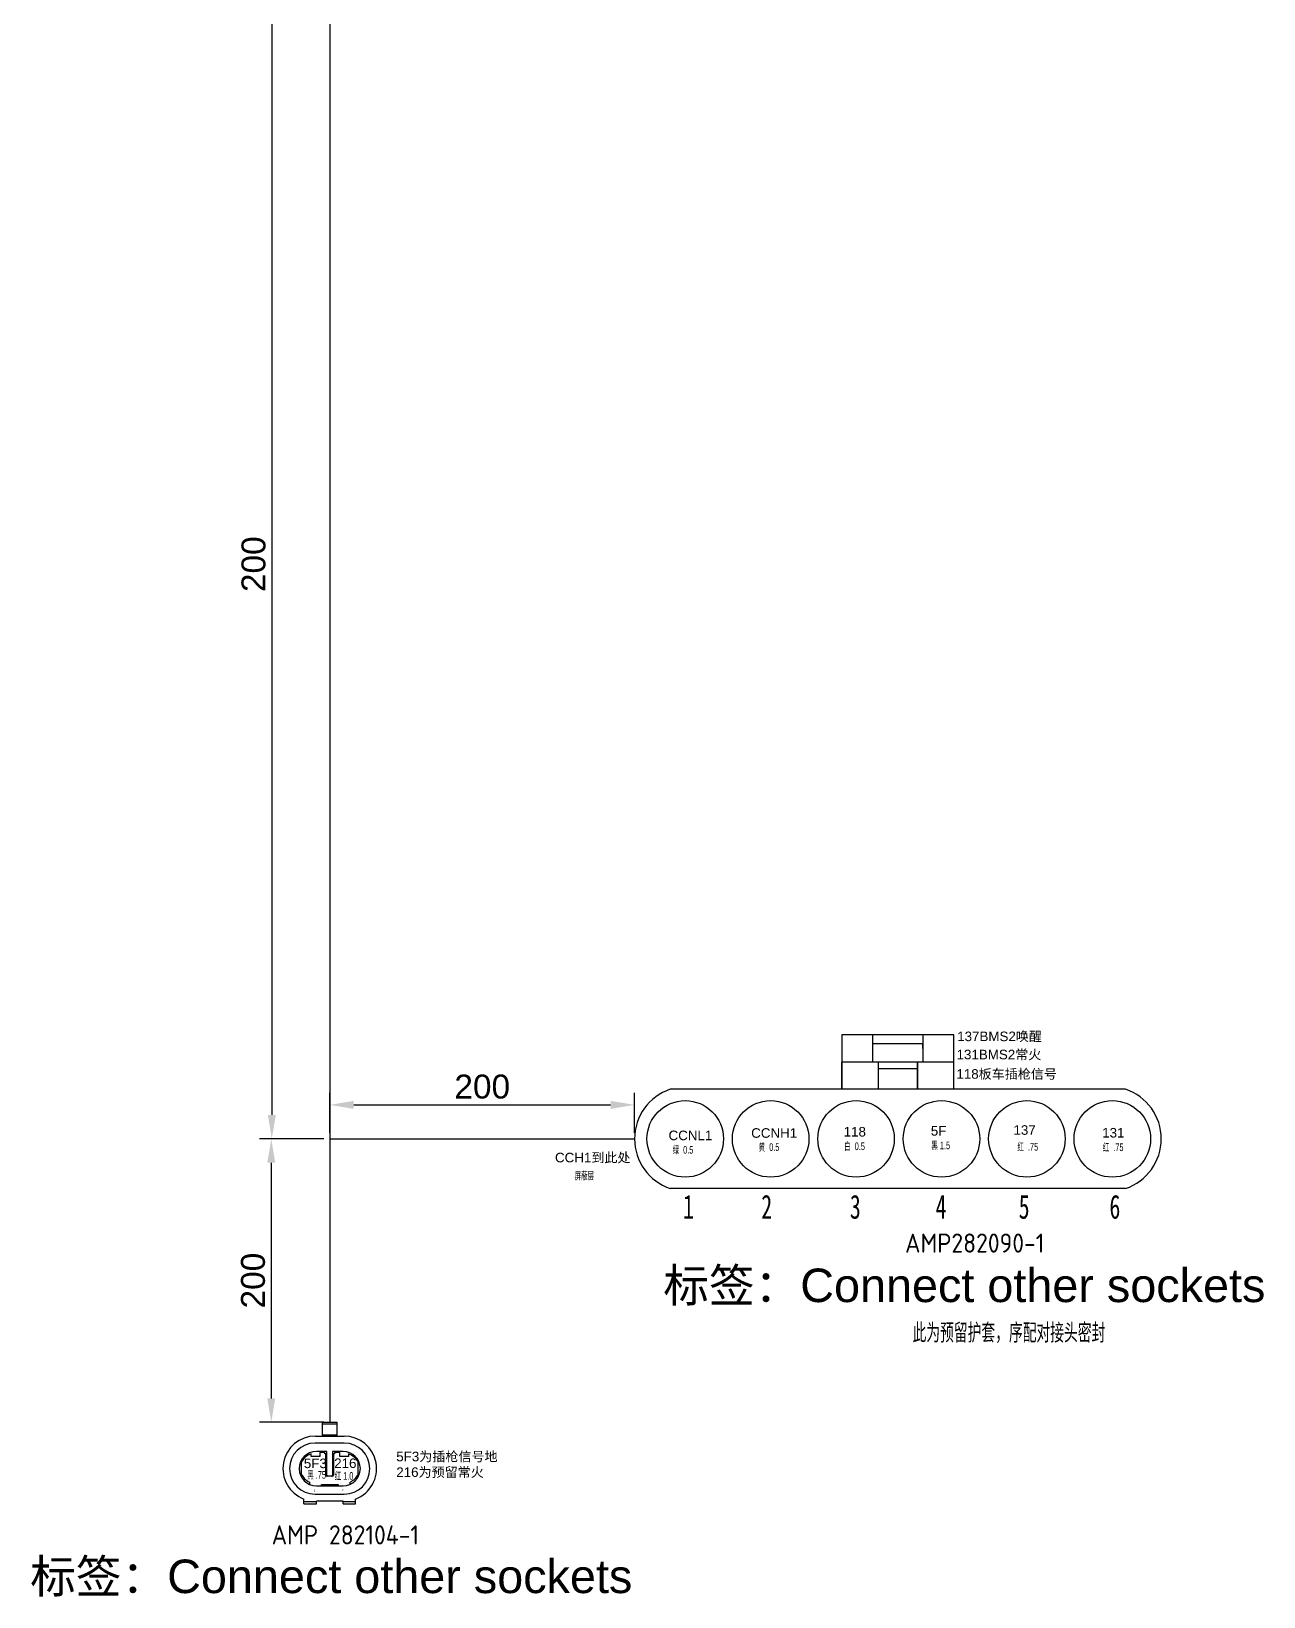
# Model space of a CAD drawing. Header units: millimetres. Extents: x 62 to 1873, y 998 to 1938.
# Drawn here: x 857.5 to 986.4, y 1426.5 to 1590.1 of the extents above; entities that cross this region are included whole.
import ezdxf

# ---------------------------------------------------------------- set-up
doc = ezdxf.new("R2010")
doc.units = ezdxf.units.MM
doc.layers.add('AM60', color=3, linetype='Continuous', lineweight=25)
doc.layers.add('孔名层', color=1, linetype='Continuous')
doc.layers.add('线色线径', color=1, linetype='Continuous')
doc.styles.add('FST', font='', dxfattribs={"width": 0.67})
doc.styles.add('ISO Proportional', font='isocp.shx', dxfattribs={"bigfont": 'gbcbig.shx'})
doc.styles.get("Standard").update_dxf_attribs({"font": 'arial.ttf'})
doc.styles.get('FST').set_extended_font_data('FangSong_GB2312')
doc.dimstyles.new('ISO-25', dxfattribs={"dimtxt": 2.5, "dimasz": 2.5, "dimexe": 1.25, "dimexo": 0.625, "dimtad": 1, "dimtxsty": 'Standard', "dimcen": 2.5, "dimadec": 0, "dimazin": 0, "dimtfac": 1, "dimtmove": 0, "dimatfit": 3, "dimfxl": 1, "dimarcsym": 0})

# ---------------------------------------------------------------- blocks, each defined once
blk = doc.blocks.new('A$C51DB6593')
at = {"layer": 'AM60', "linetype": 'Continuous'}
for p, q in [((4.15, 7.08), (4.15, 8.52)), ((4.15, 8.52), (5.65, 8.52)), ((4.15, 8.35), (5.65, 8.35)), ((5.65, 8.52), (5.65, 7.08)), ((3.4, 7.08), (6.4, 7.08)), ((5.65, 7.18), (4.15, 7.18)), ((2.95, 4.93), (2.95, 5.23)), ((3.85, 4.93), (2.95, 4.93)), ((6.42, 6.35), (3.37, 6.35)), ((4.6, 5.48), (3.5, 5.48)), ((3.85, 5.38), (3.85, 4.93)), ((4.4, 5.38), (3.85, 5.38)), ((4.4, 5.23), (4.4, 5.38)), ((4.5, 5.23), (4.4, 5.23)), ((4.5, 2.98), (4.5, 5.23)), ((4.6, 2.98), (4.6, 5.48)), ((5.2, 5.48), (5.2, 2.98)), ((6.3, 5.48), (5.2, 5.48)), ((5.3, 5.23), (5.3, 2.98)), ((5.4, 5.23), (5.3, 5.23)), ((5.4, 5.38), (5.4, 5.23)), ((5.95, 5.38), (5.4, 5.38)), ((5.95, 4.93), (5.95, 5.38)), ((6.85, 4.93), (5.95, 4.93)), ((6.85, 5.23), (6.85, 4.93)), ((1.92, 4.35), (1.92, 3.09)), ((7.87, 3.09), (7.87, 4.35)), ((2.77, 2.28), (2.77, 2.03)), ((3.5, 1.88), (6.3, 1.88)), ((4.02, 2.03), (5.77, 2.03)), ((4.02, 1.88), (4.02, 2.03)), ((5.2, 2.88), (4.6, 2.88)), ((5.77, 2.03), (5.77, 1.88)), ((7.02, 2.03), (7.02, 2.28)), ((2.2, 0), (2.2, 0.49)), ((2.2, 0.23), (3.5, 0.23)), ((2.2, 0), (3.5, 0)), ((3.37, 1), (6.42, 1)), ((6.3, 0.28), (3.5, 0.28)), ((3.5, 0), (3.5, 0.28)), ((6.3, 0), (6.3, 0.28)), ((6.3, 0.23), (7.6, 0.23)), ((6.3, 0), (7.6, 0)), ((7.6, 0), (7.6, 0.49))]:
    blk.add_line(p, q, dxfattribs=at)
for centre, radius, start, end in [((3.4, 3.68), 3.4, 90, 249.3327), ((6.4, 3.68), 3.4, 290.6673, 90), ((3.37, 3.68), 2.67, 90, 270), ((3.5, 3.68), 1.8, 90, 270), ((3.4, 3.66), 1.62, 106.0766, 155.1884), ((6.3, 3.68), 1.8, 270, 90), ((6.42, 3.68), 2.67, 270, 90), ((6.4, 3.66), 1.62, 24.8116, 73.9234), ((3.4, 3.78), 1.62, 204.8116, 247.3801), ((4.6, 2.98), 0.1, 180, 270), ((4.7, 2.98), 0.1, 180, 270), ((5.1, 2.98), 0.1, 270, 0), ((5.2, 2.98), 0.1, 270, 0), ((6.4, 3.78), 1.62, 292.6199, 335.1884)]:
    blk.add_arc(centre, radius, start, end, dxfattribs=at)
at = {"layer": 'AM60', "color": 1, "lineweight": 5}
for s, p in [('1', (3.21, 1.28)), ('2', (6.14, 1.29))]:
    blk.add_text(s, height=0.25, dxfattribs=at).set_placement(p)
blk = doc.blocks.new('*D80')
at = {"color": 0, "lineweight": -2, "transparency": 16777216}
for p, q in [((888.13, 1594.47), (881.43, 1594.47)), ((882.68, 1591.97), (882.68, 1476.82)), ((888.13, 1474.32), (881.43, 1474.32))]:
    blk.add_line(p, q, dxfattribs=at)
at = {"color": 0, "transparency": 16777216}
for points in [[(882.27, 1591.97), (883.1, 1591.97), (882.68, 1594.47)], [(882.27, 1476.82), (883.1, 1476.82), (882.68, 1474.32)]]:
    blk.add_solid(points, dxfattribs=at)
at = {"layer": 'Defpoints', "color": 0, "transparency": 16777216}
for p in [(888.75, 1594.47), (882.68, 1474.32), (888.75, 1474.32)]:
    blk.add_point(p, dxfattribs=at)
at = {"color": 3, "transparency": 16777216, "insert": (880.78, 1534.4), "char_height": 2.5, "attachment_point": 5, "rotation": 90}
blk.add_mtext('200', dxfattribs=at)
blk = doc.blocks.new('*D81')
at = {"color": 0, "lineweight": -2, "transparency": 16777216}
for p, q in [((888.13, 1474.32), (881.38, 1474.32)), ((882.63, 1471.82), (882.63, 1447.19)), ((888.13, 1444.69), (881.38, 1444.69))]:
    blk.add_line(p, q, dxfattribs=at)
at = {"color": 0, "transparency": 16777216}
for points in [[(882.21, 1471.82), (883.04, 1471.82), (882.63, 1474.32)], [(882.21, 1447.19), (883.04, 1447.19), (882.63, 1444.69)]]:
    blk.add_solid(points, dxfattribs=at)
at = {"layer": 'Defpoints', "color": 0, "transparency": 16777216}
for p in [(888.75, 1474.32), (882.63, 1444.69), (888.75, 1444.69)]:
    blk.add_point(p, dxfattribs=at)
at = {"color": 3, "transparency": 16777216, "insert": (880.73, 1459.5), "char_height": 2.5, "attachment_point": 5, "rotation": 90}
blk.add_mtext('200', dxfattribs=at)
blk = doc.blocks.new('*D82')
at = {"color": 0, "lineweight": -2, "transparency": 16777216}
for p, q in [((888.75, 1474.94), (888.75, 1479.12)), ((920.62, 1474.94), (920.62, 1479.12)), ((891.25, 1477.87), (918.12, 1477.87))]:
    blk.add_line(p, q, dxfattribs=at)
at = {"color": 0, "transparency": 16777216}
for points in [[(891.25, 1478.29), (891.25, 1477.45), (888.75, 1477.87)], [(918.12, 1478.29), (918.12, 1477.45), (920.62, 1477.87)]]:
    blk.add_solid(points, dxfattribs=at)
at = {"layer": 'Defpoints', "color": 0, "transparency": 16777216}
for p in [(920.62, 1477.87), (888.75, 1474.32), (920.62, 1474.32)]:
    blk.add_point(p, dxfattribs=at)
at = {"color": 3, "transparency": 16777216, "insert": (904.69, 1479.77), "char_height": 2.5, "attachment_point": 5}
blk.add_mtext('200', dxfattribs=at)

msp = doc.modelspace()

# ---------------------------------------------------------------- linework, layer by layer
for p, q in [((888.755, 1594.474), (888.755, 1444.687)), ((888.755, 1474.317), (920.615, 1474.317))]:
    msp.add_line(p, q)
at = {"color": 3}
for p, q in [((942.312, 1485.19), (942.312, 1482.348)), ((942.312, 1485.19), (942.312, 1482.348)), ((954.008, 1485.19), (942.312, 1485.19)), ((945.546, 1482.348), (945.546, 1485.19)), ((950.774, 1485.19), (950.774, 1482.348)), ((954.008, 1482.348), (954.008, 1485.19)), ((950.774, 1484.266), (945.546, 1484.266)), ((950.774, 1483.769), (950.774, 1484.266)), ((946.129, 1482.348), (942.312, 1482.348)), ((942.312, 1482.348), (942.312, 1479.504)), ((942.312, 1479.504), (942.312, 1482.348)), ((942.312, 1482.348), (942.312, 1479.504)), ((942.312, 1479.504), (942.312, 1482.348)), ((950.191, 1482.348), (946.129, 1482.348)), ((946.129, 1479.504), (946.129, 1482.348)), ((950.191, 1481.648), (946.129, 1481.648)), ((954.008, 1482.348), (950.191, 1482.348)), ((950.191, 1482.348), (950.191, 1479.504)), ((950.191, 1479.504), (950.191, 1482.348)), ((954.008, 1479.504), (954.008, 1482.348)), ((971.964, 1479.504), (924.356, 1479.504)), ((971.964, 1469.131), (924.356, 1469.131))]:
    msp.add_line(p, q, dxfattribs=at)
for centre in [(925.919, 1474.317), (934.852, 1474.317), (934.852, 1474.317), (934.852, 1474.317), (943.784, 1474.317), (943.784, 1474.317), (943.784, 1474.317), (952.717, 1474.317), (952.717, 1474.317), (961.65, 1474.317), (961.65, 1474.317), (970.582, 1474.317)]:
    msp.add_circle(centre, 4, dxfattribs=at)
for centre, start, end in [((926.081, 1474.317), 108.3917, 251.6083), ((970.24, 1474.317), 288.3917, 71.6083)]:
    msp.add_arc(centre, 5.465, start, end, dxfattribs=at)

# ---------------------------------------------------------------- block references
at = {"layer": 'AM60', "lineweight": 5}
msp.add_blockref('A$C51DB6593', (883.843, 1436.164), dxfattribs=at)

# ---------------------------------------------------------------- texts
for s, p in [('137BMS2唤醒', (954.358, 1484.535)), ('131BMS2常火', (954.293, 1482.636)), ('118板车插枪信号', (954.275, 1480.607)), ('CCNL1', (924.173, 1474.181)), ('CCNH1', (932.814, 1474.432)), ('118', (942.484, 1474.565)), ('5F', (951.602, 1474.657)), ('137', (960.245, 1474.744)), ('131', (969.522, 1474.46)), ('5F3', (886.034, 1439.893)), ('216', (889.206, 1439.906)), ('5F3为插枪信号地', (895.699, 1440.609)), ('216为预留常火', (895.699, 1438.973))]:
    msp.add_text(s, height=1, dxfattribs=at).set_placement(p)
at = {"layer": 'AM60', "color": 3, "style": 'ISO Proportional'}
for s, p in [('AMP282090-1', (948.906, 1462.423)), ('此为预留护套，序配对接头密封', (949.691, 1453.019)), ('AMP 282104-1 ', (882.674, 1431.915))]:
    msp.add_text(s, height=2, dxfattribs=at).set_placement(p)
at = {"layer": 'AM60', "lineweight": 5, "insert": (912.298, 1472.862), "char_height": 1, "width": 8.52971, "attachment_point": 1}
msp.add_mtext('CCH1{\\fSimSun|b0|i0|c134|p2;到此处}', dxfattribs=at)
at = {"layer": 'AM60', "char_height": 3.5, "attachment_point": 1}
for insert in [(923.624, 1460.755), (857.418, 1430.33)]:
    msp.add_mtext_dynamic_manual_height_columns('{\\fSimSun|b0|i0|c134|p2;\\C3;标签：\\fArial|b0|i0|c0|p34;Connect other sockets}', width=66.92058, gutter_width=12.5, heights=[35.837], dxfattribs=dict(at, insert=insert))
at = {"layer": '孔名层', "style": 'FST', "width": 0.67}
for s, p in [('1', (925.689, 1465.972)), ('2', (933.871, 1465.972)), ('3', (943.136, 1465.972)), ('4', (952.102, 1465.972)), ('5', (960.79, 1465.972)), ('6', (970.281, 1465.972))]:
    msp.add_text(s, height=2.5, dxfattribs=at).set_placement(p)
at = {"layer": '线色线径', "lineweight": 5, "width": 0.6}
for s, p in [('绿  0.5', (924.603, 1472.772)), ('黄  0.5', (933.601, 1473.057)), ('白  0.5', (942.546, 1473.145)), ('黑 1.5', (951.664, 1473.238)), ('红  .75', (960.66, 1473.089)), ('红  .75', (969.584, 1473.041)), ('屏蔽层', (914.361, 1470.069)), ('黑 .75', (886.396, 1438.79)), ('红 1.0', (889.261, 1438.678))]:
    msp.add_text(s, height=0.8, dxfattribs=at).set_placement(p)

# ---------------------------------------------------------------- dimensions: what is measured, and where the dimension line sits
at = {"color": 1}
for base, p1, p2, picture, middle in [((882.684, 1474.317), (888.755, 1594.474), (888.755, 1474.317), '*D80', (880.783, 1534.396)), ((882.628, 1444.687), (888.755, 1474.317), (888.755, 1444.687), '*D81', (880.727, 1459.502))]:
    dim = msp.add_linear_dim(base=base, p1=p1, p2=p2, angle=90, text='200', dimstyle='ISO-25', override={"dimclrt": 3}, dxfattribs=at)
    dim.commit()
    dim.dimension.update_dxf_attribs({"geometry": picture, "text_midpoint": middle})
dim = msp.add_linear_dim(base=(920.615, 1477.87), p1=(888.755, 1474.317), p2=(920.615, 1474.317), text='200', dimstyle='ISO-25', override={"dimclrt": 3}, dxfattribs=at)
dim.commit()
dim.dimension.update_dxf_attribs({"geometry": '*D82', "text_midpoint": (904.685, 1479.771)})

doc.saveas('drawing.dxf')
